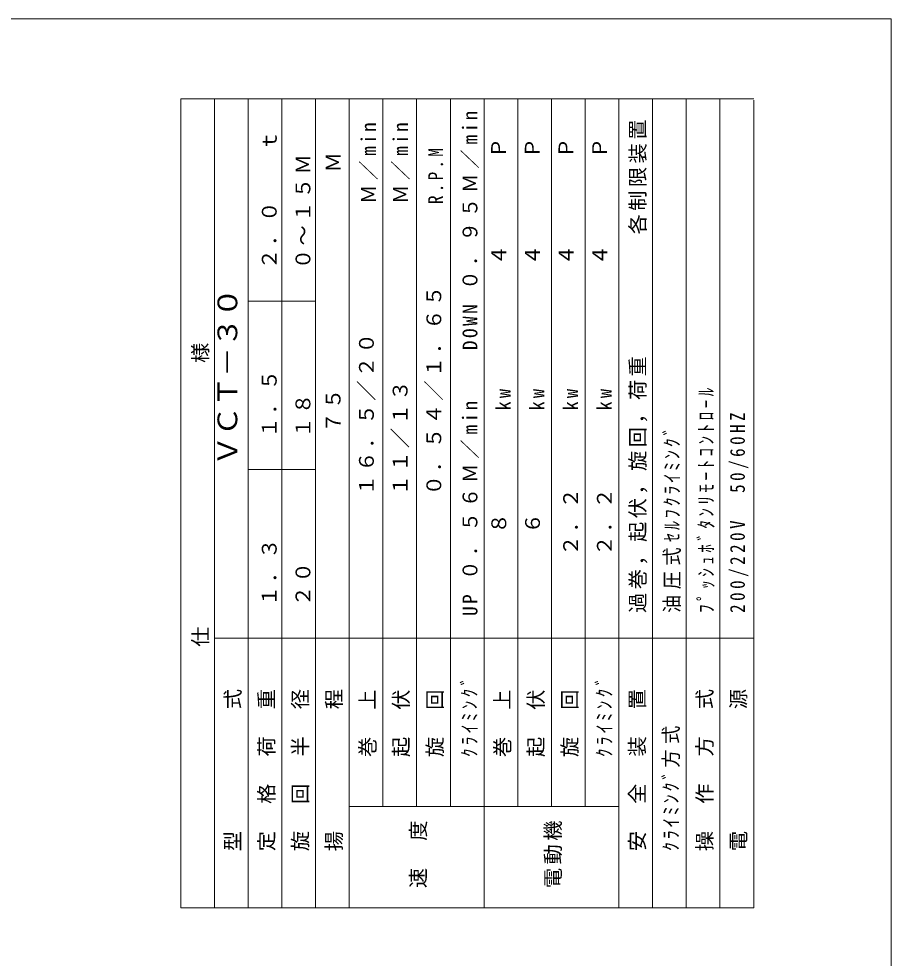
# Model space of a CAD drawing. Units: millimetres on the paper, enlarged 150 times. Extents: x -30700 to 29919, y -306531 to 293469.
# Drawn here: x 10505 to 29919, y -615 to 20293 of the extents above; entities that cross this region are included whole.
import ezdxf
from ezdxf.enums import TextEntityAlignment as Align

# ---------------------------------------------------------------- set-up
doc = ezdxf.new("R2010")
doc.units = ezdxf.units.MM
doc.header["$LTSCALE"] = 150
doc.layers.add('0-0', color=7, linetype='Continuous', lineweight=18)
doc.layers.add('0-2', color=7, linetype='Continuous', lineweight=18)
doc.styles.add('ＭＳ ゴシック', font='')
doc.styles.get('ＭＳ ゴシック').set_extended_font_data('MS Gothic')

msp = doc.modelspace()

# ---------------------------------------------------------------- linework, layer by layer
at = {"layer": '0-0'}
msp.add_lwpolyline([(-591.6, 20292.6), (29918.9, 20292.6), (29918.9, -21666.9)], dxfattribs=at)
at = {"layer": '0-2'}
for p, q in [((14858.9, 508.6), (14858.9, 18508.6)), ((15608.9, 508.6), (15608.9, 18508.6)), ((16358.9, 508.6), (16358.9, 18508.6)), ((17108.9, 508.6), (17108.9, 18508.6)), ((17858.9, 508.6), (17858.9, 18508.6)), ((18608.9, 2758.6), (18608.9, 18508.6)), ((19358.9, 2758.6), (19358.9, 18508.6)), ((20108.9, 2758.6), (20108.9, 18508.6)), ((20858.9, 508.6), (20858.9, 18508.6)), ((21608.9, 2758.6), (21608.9, 18508.6)), ((22358.9, 2758.6), (22358.9, 18508.6)), ((23108.9, 2758.6), (23108.9, 18508.6)), ((23858.9, 508.6), (23858.9, 18508.6)), ((24608.9, 508.6), (24608.9, 18508.6)), ((25358.9, 508.6), (25358.9, 18508.6)), ((26108.9, 508.6), (26108.9, 18508.6)), ((26858.9, 508.6), (26858.9, 18479.8)), ((15608.9, 14008.6), (17108.9, 14008.6)), ((15608.9, 10258.6), (17108.9, 10258.6)), ((14858.9, 6508.6), (26858.9, 6508.6)), ((17858.9, 2758.6), (23858.9, 2758.6)), ((14108.9, 508.6), (26858.9, 508.6))]:
    msp.add_line(p, q, dxfattribs=at)
msp.add_lwpolyline([(14108.9, 508.6), (14108.9, 18508.6), (26858.9, 18508.6)], dxfattribs=at)

# ---------------------------------------------------------------- texts
at = {"layer": '0-2', "style": 'ＭＳ ゴシック'}
for s, p in [('Ｐ', (21444.5, 17192.7)), ('Ｐ', (22194.6, 17192.7)), ('Ｐ', (22944.6, 17192.7)), ('Ｐ', (23694.6, 17192.7)), ('４', (21450.8, 14808.8)), ('４', (22200.8, 14808.8)), ('４', (22950.8, 14808.8)), ('４', (23700.8, 14808.8)), ('８', (21450.8, 8836.7)), ('６', (22200.8, 8836.7))]:
    msp.add_text(s, height=329.9, rotation=90, dxfattribs=at).set_placement(p, align=Align.BOTTOM_LEFT)
at = {"layer": '0-2', "style": 'ＭＳ ゴシック', "width": 1.1}
msp.add_text('ＶＣＴ－３０', height=439.9, rotation=90, dxfattribs=at).set_placement((15499.3, 10343.9), align=Align.BOTTOM_LEFT)
at = {"layer": '0-2', "char_height": 329.9, "attachment_point": 7, "rotation": 90, "style": 'ＭＳ ゴシック'}
for s, insert in [('\\T1.26;\\W0.95;UP\\~０．５６Ｍ／min\\~\\~\\~\\~DOWN\\~０．９５Ｍ／min', (20749.3, 7001.7)), ('\\T1.17;過巻，起伏，旋回，荷重\u3000\u3000\u3000\u3000\u3000各制限装置', (24492, 7069.6)), ('\\T1.25;\\W0.95;Ｍ／min', (18492.1, 16172.6)), ('\\T1.25;\\W0.95;Ｍ／min', (19204.4, 16172.6)), ('\\T1.17;２．０\u3000\u3000ｔ', (16249.3, 14720.9)), ('\\T1.38;\\W0.85;R.P.M', (19951.5, 16169.7)), ('\\T1.17;０～１５Ｍ', (16999.3, 14720.9)), ('\\T1.17;７５\u3000\u3000\u3000\u3000\u3000\u3000\u3000\u3000\u3000Ｍ', (17670.3, 11083.1)), ('\\T1.17;０．５４／１．６５', (19944.6, 9686.4)), ('\\T1.17;１６．５／２０', (18444.5, 9686.4)), ('\\T1.17;仕\u3000\u3000\u3000\u3000\u3000\u3000\u3000\u3000\u3000\u3000\u3000様', (14749.3, 6316.4)), ('\\T1.17;１．５', (16249.3, 10970.9)), ('\\T1.17;１１／１３', (19194.6, 9686.4)), ('\\T1.36;\\W0.9;kw', (21450.8, 11576.2)), ('\\T1.36;\\W0.9;kw', (22200.8, 11576.2)), ('\\T1.36;\\W0.9;kw', (22950.8, 11576.2)), ('\\T1.36;\\W0.9;kw', (23700.8, 11576.2)), ('\\T1.4;\\W0.85;ﾌﾟｯｼｭﾎﾞﾀﾝﾘﾓｰﾄｺﾝﾄﾛｰﾙ', (25992, 7069.6)), ('\\T1.17;１８', (16999.3, 10970.9)), ('\\T1.4;\\W0.85;200/220V\\~\\~50/60HZ', (26742, 7069.6)), ('\\T1.3;\\W0.9;油圧式ｾﾙﾌｸﾗｲﾐﾝｸﾞ', (25242, 7069.6)), ('\\T1.17;２．２', (22950.8, 8343.6)), ('\\T1.17;２．２', (23700.8, 8343.6)), ('\\T1.17;１．３', (16249.3, 7220.9)), ('\\T1.17;２０', (16999.3, 7220.9)), ('\\T1.39;\\W0.85;ｸﾗｲﾐﾝｸﾞ', (20716.9, 3861.6)), ('\\T1.39;\\W0.85;ｸﾗｲﾐﾝｸﾞ', (23716.9, 3861.6)), ('\\T1.17;型\u3000\u3000\u3000\u3000\u3000式', (15470.5, 1767.3)), ('\\T1.17;定\u3000格\u3000荷\u3000重', (16220.5, 1767.3)), ('\\T1.17;旋\u3000回\u3000半\u3000径', (16970.5, 1767.3)), ('\\T1.17;揚\u3000\u3000\u3000\u3000\u3000程', (17720.5, 1767.3)), ('\\T1.17;巻\u3000上', (18466.9, 3861.6)), ('\\T1.17;起\u3000伏', (19216.9, 3861.6)), ('\\T1.17;旋\u3000回', (19966.9, 3861.6)), ('\\T1.17;巻\u3000上', (21466.9, 3861.6)), ('\\T1.17;起\u3000伏', (22216.9, 3861.6)), ('\\T1.17;旋\u3000回', (22966.9, 3861.6)), ('\\T1.17;安\u3000全\u3000装\u3000置', (24470.5, 1767.3)), ('\\T1.17;操\u3000作\u3000方\u3000式', (25970.5, 1767.3)), ('\\T1.17;電\u3000\u3000\u3000\u3000\u3000源', (26720.5, 1767.3)), ('\\T1.31;\\W0.9;ｸﾗｲﾐﾝｸﾞ方式', (25220.5, 1767.3)), ('\\T1.17;速\u3000度', (19595.5, 945.8)), ('\\T1.17;電動機', (22595.5, 945.8))]:
    msp.add_mtext(s, dxfattribs=dict(at, insert=insert))

doc.saveas('drawing.dxf')
